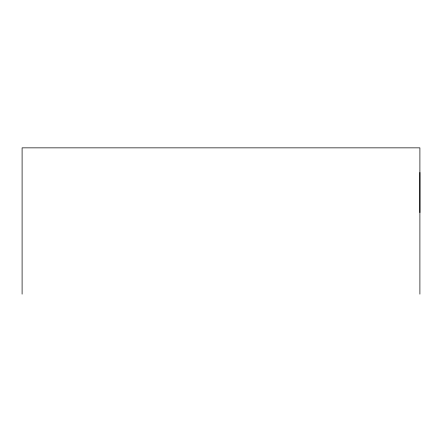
<?xml version="1.0" encoding="UTF-8"?>
<svg xmlns="http://www.w3.org/2000/svg" width="442" height="442" viewBox="0 0 442 442"><rect width="100%" height="100%" fill="white"/><g stroke="black" fill="none" stroke-linecap="round" stroke-linejoin="round"><path stroke-width="0.66" d="M419.9 212.602L419.9 172.441M419.9 294.145L419.9 147.855L22.1 147.855L22.1 294.145"/></g></svg>
